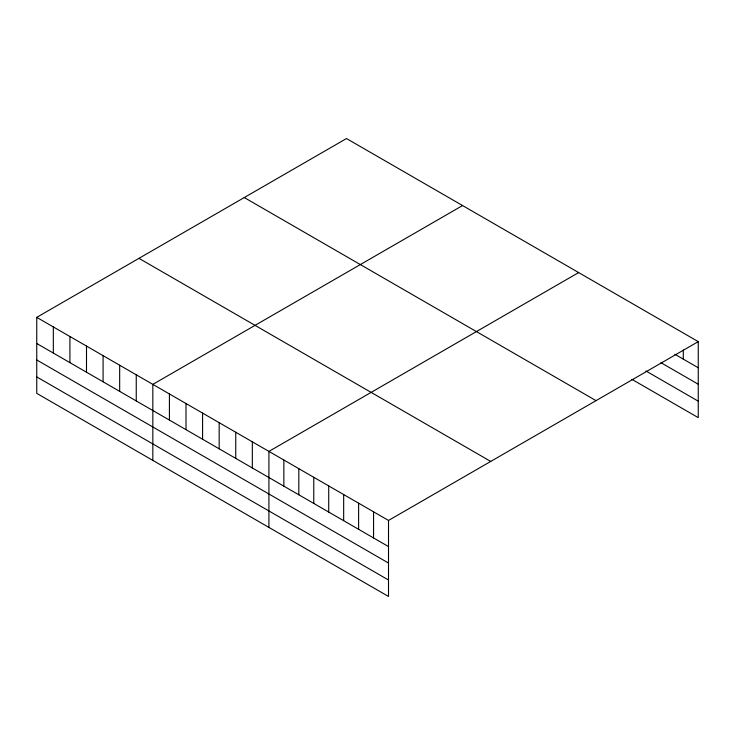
<?xml version="1.0" encoding="UTF-8"?>
<svg xmlns="http://www.w3.org/2000/svg" width="735" height="735" viewBox="0 0 735 735"><rect width="100%" height="100%" fill="white"/><g stroke="black" fill="none" stroke-linecap="round" stroke-linejoin="round"><path stroke-width="1.1" d="M36.75 317.355L388.512 520.444L388.512 596.462L36.75 393.372L36.75 317.355L346.488 138.538L698.25 341.628L698.25 417.645L631.907 379.343M462.563 205.552L152.834 384.377L152.834 460.395M578.647 272.575L268.918 451.4L268.918 527.418M388.512 520.444L698.25 341.628M674.886 354.27L698.25 367.757M660.875 362.64L698.25 384.221M645.927 370.973L698.25 401.181M244.268 197.55L596.039 400.639M138.961 258.343L490.732 461.433M36.75 343.493L388.512 546.583M36.75 359.957L388.512 563.047M36.75 376.917L388.512 580.007M683.302 350.035L683.302 359.13M373.564 511.817L373.564 537.956M358.616 503.181L358.616 529.319M343.668 494.554L343.668 520.692M328.72 485.918L328.72 512.056M313.762 477.291L313.762 503.429M298.814 468.664L298.814 494.793M283.866 460.027L283.866 486.166M252.335 441.827L252.335 467.956M235.751 432.244L235.751 458.383M219.168 422.671L219.168 448.809M202.584 413.098L202.584 439.236M186.001 403.524L186.001 429.663M169.417 393.951L169.417 420.089M136.251 374.804L136.251 400.942M119.667 365.231L119.667 391.369M103.084 355.657L103.084 381.796M86.5 346.084L86.5 372.213M69.917 336.501L69.917 362.64M53.333 326.928L53.333 353.066"/></g></svg>
